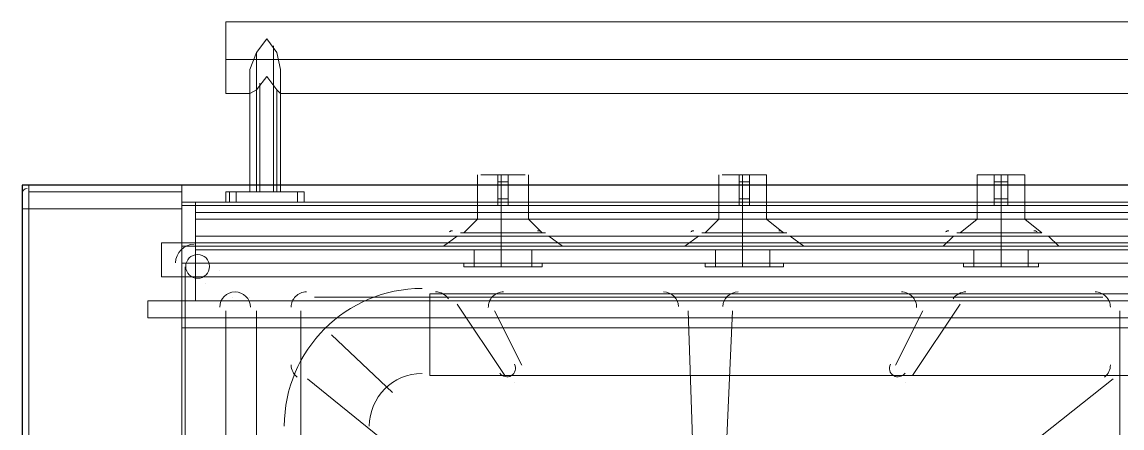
# Model space of a CAD drawing. Header units: millimetres. Extents: x -5841 to 140562, y 1006 to 102310.
# Drawn here: x 98995.6 to 99338, y 15191.3 to 15317.7 of the extents above; entities that cross this region are included whole.
import ezdxf

# ---------------------------------------------------------------- set-up
doc = ezdxf.new("R2010")
doc.units = ezdxf.units.MM
doc.header["$LTSCALE"] = 10
doc.layers.add('PDF18_1-EeAa_3D-01', color=7, linetype='Continuous')
doc.layers.add('PDF18_1-Electrical_App-01', color=7, linetype='Continuous')

msp = doc.modelspace()

# ---------------------------------------------------------------- linework, layer by layer
at = {"layer": 'PDF18_1-EeAa_3D-01', "lineweight": 0}
for points in [[(99059.08144, 15295.4769), (99059.08144, 15296.5352), (99059.08144, 15300.76843), (99059.08144, 15306.05996), (99059.08144, 15312.4098), (99059.08144, 15315.58472), (99059.08144, 15317.70133), (99059.08144, 15315.58472), (99059.08144, 15312.4098), (99059.08144, 15306.05996), (99059.08144, 15300.76843), (99059.08144, 15296.5352)], [(99066.48959, 15264.78601), (99066.48959, 15302.88504), (99066.48959, 15297.59351), (99066.48959, 15295.4769)], [(99076.01434, 15302.88504), (99076.01434, 15264.78601), (99076.01434, 15295.4769), (99076.01434, 15297.59351)], [(99045.32346, 14701.76693), (99045.32346, 15266.90262), (98995.58305, 15266.90262), (98995.58305, 14701.76693)], [(99146.92088, 15270.07754), (99146.92088, 15260.55278), (99143.74596, 15260.55278), (99143.74596, 15270.07754), (99138.45443, 15270.07754), (99142.68766, 15270.07754), (99147.97919, 15270.07754), (99152.21242, 15270.07754)], [(99143.74596, 15270.07754), (99138.45443, 15270.07754), (99142.68766, 15270.07754), (99147.97919, 15270.07754), (99152.21242, 15270.07754), (99146.92088, 15270.07754), (99151.15411, 15270.07754), (99152.21242, 15270.07754), (99147.97919, 15270.07754), (99142.68766, 15270.07754), (99138.45443, 15270.07754), (99143.74596, 15270.07754), (99146.92088, 15270.07754), (99146.92088, 15269.01923), (99146.92088, 15265.84431), (99146.92088, 15261.61109), (99146.92088, 15260.55278), (99143.74596, 15260.55278), (99143.74596, 15261.61109), (99143.74596, 15265.84431), (99143.74596, 15269.01923)], [(99142.68766, 15270.07754), (99144.80427, 15270.07754), (99146.92088, 15270.07754), (99147.97919, 15270.07754), (99146.92088, 15270.07754), (99144.80427, 15270.07754)], [(99147.97919, 15270.07754), (99146.92088, 15270.07754), (99144.80427, 15270.07754), (99142.68766, 15270.07754), (99144.80427, 15270.07754), (99146.92088, 15270.07754)], [(99222.06065, 15270.07754), (99222.06065, 15260.55278), (99218.88573, 15260.55278), (99218.88573, 15270.07754), (99213.59419, 15270.07754), (99216.76911, 15270.07754), (99223.11895, 15270.07754), (99227.35218, 15270.07754)], [(99218.88573, 15270.07754), (99213.59419, 15270.07754), (99217.82742, 15270.07754), (99223.11895, 15270.07754), (99227.35218, 15270.07754), (99226.29387, 15270.07754), (99222.06065, 15270.07754), (99226.29387, 15270.07754), (99227.35218, 15270.07754), (99223.11895, 15270.07754), (99217.82742, 15270.07754), (99213.59419, 15270.07754), (99218.88573, 15270.07754), (99222.06065, 15270.07754), (99222.06065, 15269.01923), (99222.06065, 15265.84431), (99222.06065, 15261.61109), (99222.06065, 15260.55278), (99218.88573, 15260.55278), (99218.88573, 15261.61109), (99218.88573, 15265.84431), (99218.88573, 15269.01923)], [(99217.82742, 15270.07754), (99219.94403, 15270.07754), (99222.06065, 15270.07754), (99223.11895, 15270.07754), (99222.06065, 15270.07754), (99219.94403, 15270.07754)], [(99223.11895, 15270.07754), (99222.06065, 15270.07754), (99219.94403, 15270.07754), (99217.82742, 15270.07754), (99219.94403, 15270.07754), (99222.06065, 15270.07754)], [(99302.49194, 15270.07754), (99302.49194, 15260.55278), (99298.25872, 15260.55278), (99298.25872, 15270.07754), (99294.02549, 15270.07754), (99292.96718, 15270.07754), (99297.20041, 15270.07754), (99303.55025, 15270.07754), (99307.78348, 15270.07754), (99306.72517, 15270.07754)], [(99298.25872, 15270.07754), (99294.02549, 15270.07754), (99292.96718, 15270.07754), (99297.20041, 15270.07754), (99303.55025, 15270.07754), (99307.78348, 15270.07754), (99306.72517, 15270.07754), (99302.49194, 15270.07754), (99306.72517, 15270.07754), (99303.55025, 15270.07754), (99297.20041, 15270.07754), (99292.96718, 15270.07754), (99294.02549, 15270.07754), (99298.25872, 15270.07754), (99302.49194, 15270.07754), (99302.49194, 15269.01923), (99302.49194, 15265.84431), (99302.49194, 15261.61109), (99302.49194, 15260.55278), (99298.25872, 15260.55278), (99298.25872, 15261.61109), (99298.25872, 15265.84431), (99298.25872, 15269.01923)], [(99297.20041, 15270.07754), (99298.25872, 15270.07754), (99300.37533, 15270.07754), (99302.49194, 15270.07754), (99303.55025, 15270.07754), (99302.49194, 15270.07754), (99300.37533, 15270.07754), (99298.25872, 15270.07754)], [(99303.55025, 15270.07754), (99302.49194, 15270.07754), (99300.37533, 15270.07754), (99298.25872, 15270.07754), (99297.20041, 15270.07754), (99298.25872, 15270.07754), (99300.37533, 15270.07754), (99302.49194, 15270.07754)], [(99081.30588, 15261.61109), (99062.25636, 15261.61109), (99062.25636, 15264.78601), (99060.13975, 15264.78601), (99059.08144, 15264.78601), (99060.13975, 15264.78601), (99062.25636, 15264.78601), (99081.30588, 15264.78601), (99081.30588, 15261.61109), (99083.42249, 15261.61109), (99083.42249, 15264.78601), (99081.30588, 15264.78601), (99062.25636, 15264.78601), (99062.25636, 15261.61109), (99060.13975, 15261.61109), (99059.08144, 15261.61109), (99059.08144, 15264.78601), (99059.08144, 15261.61109), (99060.13975, 15261.61109), (99062.25636, 15261.61109), (99081.30588, 15261.61109), (99081.30588, 15264.78601), (99083.42249, 15264.78601), (99083.42249, 15261.61109)], [(99060.13975, 15261.61109), (99060.13975, 15264.78601)], [(99066.48959, 15264.78601), (99067.54789, 15264.78601), (99068.6062, 15264.78601), (99069.66451, 15264.78601), (99070.72281, 15264.78601), (99071.78112, 15264.78601), (99072.83943, 15264.78601), (99073.89773, 15264.78601), (99074.95604, 15264.78601), (99076.01434, 15264.78601), (99074.95604, 15264.78601), (99073.89773, 15264.78601), (99072.83943, 15264.78601), (99071.78112, 15264.78601), (99070.72281, 15264.78601), (99069.66451, 15264.78601), (99068.6062, 15264.78601), (99067.54789, 15264.78601)], [(99049.55668, 15261.61109), (99049.55668, 15230.9202), (99940.65078, 15230.9202), (99049.55668, 15230.9202), (99049.55668, 15246.7948), (99940.65078, 15246.7948), (99940.65078, 15230.9202), (99940.65078, 15261.61109)], [(99389.27308, 15261.61109), (99389.27308, 15260.55278), (99049.55668, 15260.55278), (99049.55668, 15261.61109)], [(99137.39612, 15256.31955), (99139.51274, 15256.31955), (99144.80427, 15256.31955), (99150.0958, 15256.31955), (99153.27072, 15256.31955), (99150.0958, 15256.31955), (99144.80427, 15256.31955), (99139.51274, 15256.31955)], [(99144.80427, 15252.08633), (99144.80427, 15256.31955)], [(99212.53589, 15256.31955), (99214.6525, 15256.31955), (99219.94403, 15256.31955), (99225.23557, 15256.31955), (99227.35218, 15256.31955), (99225.23557, 15256.31955), (99219.94403, 15256.31955), (99214.6525, 15256.31955)], [(99219.94403, 15252.08633), (99219.94403, 15256.31955)], [(99292.96718, 15256.31955), (99295.0838, 15256.31955), (99300.37533, 15256.31955), (99305.66686, 15256.31955), (99307.78348, 15256.31955), (99305.66686, 15256.31955), (99300.37533, 15256.31955), (99295.0838, 15256.31955)], [(99300.37533, 15252.08633), (99300.37533, 15256.31955)], [(99159.62056, 15251.02802), (99157.50395, 15251.02802), (99152.21242, 15251.02802), (99144.80427, 15251.02802), (99138.45443, 15251.02802), (99133.1629, 15251.02802), (99131.04628, 15251.02802), (99133.1629, 15251.02802), (99138.45443, 15251.02802), (99144.80427, 15251.02802), (99152.21242, 15251.02802), (99157.50395, 15251.02802)], [(99131.04628, 15251.02802), (99133.1629, 15251.02802), (99138.45443, 15251.02802), (99144.80427, 15251.02802), (99152.21242, 15251.02802), (99157.50395, 15251.02802), (99159.62056, 15251.02802), (99157.50395, 15251.02802), (99152.21242, 15251.02802), (99144.80427, 15251.02802), (99138.45443, 15251.02802), (99133.1629, 15251.02802)], [(99158.56225, 15252.08633), (99156.44564, 15252.08633), (99152.21242, 15252.08633), (99144.80427, 15252.08633), (99138.45443, 15252.08633), (99134.2212, 15252.08633), (99132.10459, 15252.08633), (99134.2212, 15252.08633), (99138.45443, 15252.08633), (99144.80427, 15252.08633), (99152.21242, 15252.08633), (99156.44564, 15252.08633)], [(99133.1629, 15252.08633), (99134.2212, 15252.08633), (99139.51274, 15252.08633), (99144.80427, 15252.08633), (99151.15411, 15252.08633), (99155.38734, 15252.08633), (99157.50395, 15252.08633), (99155.38734, 15252.08633), (99151.15411, 15252.08633), (99144.80427, 15252.08633), (99139.51274, 15252.08633), (99134.2212, 15252.08633), (99133.1629, 15252.08633), (99134.2212, 15252.08633), (99139.51274, 15252.08633), (99144.80427, 15252.08633), (99151.15411, 15252.08633), (99156.44564, 15252.08633), (99157.50395, 15252.08633), (99156.44564, 15252.08633), (99151.15411, 15252.08633), (99144.80427, 15252.08633), (99139.51274, 15252.08633), (99134.2212, 15252.08633)], [(99144.80427, 15251.02802), (99144.80427, 15252.08633)], [(99144.80427, 15247.8531), (99144.80427, 15251.02802)], [(99234.76033, 15251.02802), (99232.64371, 15251.02802), (99227.35218, 15251.02802), (99219.94403, 15251.02802), (99212.53589, 15251.02802), (99207.24436, 15251.02802), (99206.18605, 15251.02802), (99207.24436, 15251.02802), (99212.53589, 15251.02802), (99219.94403, 15251.02802), (99227.35218, 15251.02802), (99232.64371, 15251.02802)], [(99206.18605, 15251.02802), (99208.30266, 15251.02802), (99213.59419, 15251.02802), (99219.94403, 15251.02802), (99227.35218, 15251.02802), (99232.64371, 15251.02802), (99234.76033, 15251.02802), (99232.64371, 15251.02802), (99227.35218, 15251.02802), (99219.94403, 15251.02802), (99213.59419, 15251.02802), (99208.30266, 15251.02802)], [(99233.70202, 15252.08633), (99231.58541, 15252.08633), (99227.35218, 15252.08633), (99219.94403, 15252.08633), (99213.59419, 15252.08633), (99208.30266, 15252.08633), (99207.24436, 15252.08633), (99208.30266, 15252.08633), (99213.59419, 15252.08633), (99219.94403, 15252.08633), (99227.35218, 15252.08633), (99231.58541, 15252.08633)], [(99208.30266, 15252.08633), (99209.36097, 15252.08633), (99214.6525, 15252.08633), (99219.94403, 15252.08633), (99226.29387, 15252.08633), (99230.5271, 15252.08633), (99232.64371, 15252.08633), (99230.5271, 15252.08633), (99226.29387, 15252.08633), (99219.94403, 15252.08633), (99214.6525, 15252.08633), (99209.36097, 15252.08633), (99208.30266, 15252.08633), (99209.36097, 15252.08633), (99213.59419, 15252.08633), (99219.94403, 15252.08633), (99226.29387, 15252.08633), (99230.5271, 15252.08633), (99232.64371, 15252.08633), (99230.5271, 15252.08633), (99226.29387, 15252.08633), (99219.94403, 15252.08633), (99213.59419, 15252.08633), (99209.36097, 15252.08633)], [(99219.94403, 15251.02802), (99219.94403, 15252.08633)], [(99219.94403, 15247.8531), (99219.94403, 15251.02802)], [(99315.19162, 15251.02802), (99313.07501, 15251.02802), (99307.78348, 15251.02802), (99300.37533, 15251.02802), (99292.96718, 15251.02802), (99287.67565, 15251.02802), (99285.55904, 15251.02802), (99287.67565, 15251.02802), (99292.96718, 15251.02802), (99300.37533, 15251.02802), (99307.78348, 15251.02802), (99313.07501, 15251.02802)], [(99313.07501, 15252.08633), (99312.0167, 15252.08633), (99306.72517, 15252.08633), (99300.37533, 15252.08633), (99294.02549, 15252.08633), (99288.73396, 15252.08633), (99286.61735, 15252.08633), (99288.73396, 15252.08633), (99294.02549, 15252.08633), (99300.37533, 15252.08633), (99306.72517, 15252.08633), (99312.0167, 15252.08633)], [(99286.61735, 15251.02802), (99288.73396, 15251.02802), (99292.96718, 15251.02802), (99300.37533, 15251.02802), (99307.78348, 15251.02802), (99312.0167, 15251.02802), (99314.13332, 15251.02802), (99312.0167, 15251.02802), (99307.78348, 15251.02802), (99300.37533, 15251.02802), (99292.96718, 15251.02802), (99288.73396, 15251.02802)], [(99287.67565, 15252.08633), (99289.79227, 15252.08633), (99294.02549, 15252.08633), (99300.37533, 15252.08633), (99306.72517, 15252.08633), (99310.9584, 15252.08633), (99312.0167, 15252.08633), (99310.9584, 15252.08633), (99306.72517, 15252.08633), (99300.37533, 15252.08633), (99294.02549, 15252.08633), (99289.79227, 15252.08633), (99287.67565, 15252.08633), (99289.79227, 15252.08633), (99294.02549, 15252.08633), (99300.37533, 15252.08633), (99306.72517, 15252.08633), (99310.9584, 15252.08633), (99313.07501, 15252.08633), (99310.9584, 15252.08633), (99306.72517, 15252.08633), (99300.37533, 15252.08633), (99294.02549, 15252.08633), (99289.79227, 15252.08633)], [(99300.37533, 15251.02802), (99300.37533, 15252.08633)], [(99300.37533, 15247.8531), (99300.37533, 15251.02802)], [(99038.97362, 15248.91141), (99951.23385, 15248.91141), (99951.23385, 15238.32834), (99038.97362, 15238.32834)], [(99951.23385, 15248.91141), (99951.23385, 15238.32834), (99038.97362, 15238.32834), (99038.97362, 15248.91141)], [(99944.88401, 15248.91141), (99045.32346, 15248.91141)], [(99163.85379, 15247.8531), (99162.79548, 15247.8531), (99158.56225, 15247.8531), (99152.21242, 15247.8531), (99144.80427, 15247.8531), (99138.45443, 15247.8531), (99132.10459, 15247.8531), (99127.87137, 15247.8531), (99126.81306, 15247.8531), (99127.87137, 15247.8531), (99132.10459, 15247.8531), (99138.45443, 15247.8531), (99144.80427, 15247.8531), (99152.21242, 15247.8531), (99158.56225, 15247.8531), (99162.79548, 15247.8531), (99163.85379, 15247.8531), (99161.73717, 15247.8531), (99158.56225, 15247.8531), (99152.21242, 15247.8531), (99144.80427, 15247.8531), (99138.45443, 15247.8531), (99132.10459, 15247.8531), (99127.87137, 15247.8531), (99126.81306, 15247.8531), (99127.87137, 15247.8531), (99132.10459, 15247.8531), (99138.45443, 15247.8531), (99144.80427, 15247.8531), (99152.21242, 15247.8531), (99158.56225, 15247.8531), (99161.73717, 15247.8531)], [(99163.85379, 15246.7948), (99160.67887, 15246.7948), (99154.32903, 15246.7948), (99144.80427, 15246.7948), (99136.33782, 15246.7948), (99129.98798, 15246.7948), (99126.81306, 15246.7948), (99129.98798, 15246.7948), (99136.33782, 15246.7948), (99144.80427, 15246.7948), (99154.32903, 15246.7948), (99160.67887, 15246.7948)], [(99126.81306, 15246.7948), (99127.87137, 15246.7948), (99132.10459, 15246.7948), (99138.45443, 15246.7948), (99144.80427, 15246.7948), (99152.21242, 15246.7948), (99158.56225, 15246.7948), (99162.79548, 15246.7948), (99163.85379, 15246.7948), (99162.79548, 15246.7948), (99158.56225, 15246.7948), (99152.21242, 15246.7948), (99144.80427, 15246.7948), (99138.45443, 15246.7948), (99132.10459, 15246.7948), (99127.87137, 15246.7948)], [(99154.32903, 15246.7948), (99151.15411, 15246.7948), (99144.80427, 15246.7948), (99139.51274, 15246.7948), (99136.33782, 15246.7948), (99139.51274, 15246.7948), (99144.80427, 15246.7948), (99151.15411, 15246.7948)], [(99144.80427, 15246.7948), (99144.80427, 15247.8531)], [(99144.80427, 15241.50326), (99144.80427, 15246.7948)], [(99238.99355, 15247.8531), (99237.93524, 15247.8531), (99233.70202, 15247.8531), (99227.35218, 15247.8531), (99219.94403, 15247.8531), (99213.59419, 15247.8531), (99207.24436, 15247.8531), (99203.01113, 15247.8531), (99201.95282, 15247.8531), (99203.01113, 15247.8531), (99207.24436, 15247.8531), (99213.59419, 15247.8531), (99219.94403, 15247.8531), (99227.35218, 15247.8531), (99233.70202, 15247.8531), (99237.93524, 15247.8531), (99238.99355, 15247.8531), (99236.87694, 15247.8531), (99233.70202, 15247.8531), (99227.35218, 15247.8531), (99219.94403, 15247.8531), (99213.59419, 15247.8531), (99207.24436, 15247.8531), (99203.01113, 15247.8531), (99201.95282, 15247.8531), (99203.01113, 15247.8531), (99207.24436, 15247.8531), (99213.59419, 15247.8531), (99219.94403, 15247.8531), (99227.35218, 15247.8531), (99233.70202, 15247.8531), (99236.87694, 15247.8531)], [(99237.93524, 15246.7948), (99235.81863, 15246.7948), (99229.46879, 15246.7948), (99219.94403, 15246.7948), (99211.47758, 15246.7948), (99205.12774, 15246.7948), (99201.95282, 15246.7948), (99205.12774, 15246.7948), (99211.47758, 15246.7948), (99219.94403, 15246.7948), (99229.46879, 15246.7948), (99235.81863, 15246.7948)], [(99201.95282, 15246.7948), (99203.01113, 15246.7948), (99207.24436, 15246.7948), (99213.59419, 15246.7948), (99219.94403, 15246.7948), (99227.35218, 15246.7948), (99233.70202, 15246.7948), (99236.87694, 15246.7948), (99238.99355, 15246.7948), (99236.87694, 15246.7948), (99233.70202, 15246.7948), (99227.35218, 15246.7948), (99219.94403, 15246.7948), (99213.59419, 15246.7948), (99207.24436, 15246.7948), (99203.01113, 15246.7948)], [(99228.41049, 15246.7948), (99226.29387, 15246.7948), (99219.94403, 15246.7948), (99214.6525, 15246.7948), (99211.47758, 15246.7948), (99214.6525, 15246.7948), (99219.94403, 15246.7948), (99226.29387, 15246.7948)], [(99219.94403, 15246.7948), (99219.94403, 15247.8531)], [(99219.94403, 15241.50326), (99219.94403, 15246.7948)], [(99318.36654, 15247.8531), (99317.30824, 15247.8531), (99313.07501, 15247.8531), (99307.78348, 15247.8531), (99300.37533, 15247.8531), (99292.96718, 15247.8531), (99287.67565, 15247.8531), (99283.44243, 15247.8531), (99281.32581, 15247.8531), (99283.44243, 15247.8531), (99287.67565, 15247.8531), (99292.96718, 15247.8531), (99300.37533, 15247.8531), (99307.78348, 15247.8531), (99313.07501, 15247.8531), (99317.30824, 15247.8531), (99318.36654, 15247.8531), (99317.30824, 15247.8531), (99313.07501, 15247.8531), (99307.78348, 15247.8531), (99300.37533, 15247.8531), (99292.96718, 15247.8531), (99287.67565, 15247.8531), (99283.44243, 15247.8531), (99282.38412, 15247.8531), (99283.44243, 15247.8531), (99287.67565, 15247.8531), (99292.96718, 15247.8531), (99300.37533, 15247.8531), (99307.78348, 15247.8531), (99313.07501, 15247.8531), (99317.30824, 15247.8531)], [(99281.32581, 15247.8531), (99283.44243, 15247.8531), (99287.67565, 15247.8531), (99292.96718, 15247.8531), (99300.37533, 15247.8531), (99307.78348, 15247.8531), (99313.07501, 15247.8531), (99317.30824, 15247.8531), (99318.36654, 15247.8531), (99317.30824, 15247.8531), (99313.07501, 15247.8531), (99307.78348, 15247.8531), (99300.37533, 15247.8531), (99292.96718, 15247.8531), (99287.67565, 15247.8531), (99283.44243, 15247.8531)], [(99318.36654, 15246.7948), (99316.24993, 15246.7948), (99308.84178, 15246.7948), (99300.37533, 15246.7948), (99290.85057, 15246.7948), (99284.50073, 15246.7948), (99282.38412, 15246.7948), (99284.50073, 15246.7948), (99290.85057, 15246.7948), (99300.37533, 15246.7948), (99308.84178, 15246.7948), (99316.24993, 15246.7948)], [(99282.38412, 15246.7948), (99283.44243, 15246.7948), (99287.67565, 15246.7948), (99292.96718, 15246.7948), (99300.37533, 15246.7948), (99307.78348, 15246.7948), (99313.07501, 15246.7948), (99317.30824, 15246.7948), (99318.36654, 15246.7948), (99317.30824, 15246.7948), (99313.07501, 15246.7948), (99307.78348, 15246.7948), (99300.37533, 15246.7948), (99292.96718, 15246.7948), (99287.67565, 15246.7948), (99283.44243, 15246.7948)], [(99308.84178, 15246.7948), (99306.72517, 15246.7948), (99300.37533, 15246.7948), (99294.02549, 15246.7948), (99291.90888, 15246.7948), (99294.02549, 15246.7948), (99300.37533, 15246.7948), (99306.72517, 15246.7948)], [(99300.37533, 15246.7948), (99300.37533, 15247.8531)], [(99300.37533, 15241.50326), (99300.37533, 15246.7948)], [(99133.1629, 15242.56157), (99135.27951, 15242.56157), (99139.51274, 15242.56157), (99144.80427, 15242.56157), (99151.15411, 15242.56157), (99155.38734, 15242.56157), (99157.50395, 15242.56157), (99155.38734, 15242.56157), (99151.15411, 15242.56157), (99144.80427, 15242.56157), (99139.51274, 15242.56157), (99135.27951, 15242.56157)], [(99133.1629, 15241.50326), (99135.27951, 15241.50326), (99139.51274, 15241.50326), (99144.80427, 15241.50326), (99151.15411, 15241.50326), (99155.38734, 15241.50326), (99157.50395, 15241.50326), (99155.38734, 15241.50326), (99151.15411, 15241.50326), (99144.80427, 15241.50326), (99139.51274, 15241.50326), (99135.27951, 15241.50326)], [(99154.32903, 15241.50326), (99151.15411, 15241.50326), (99144.80427, 15241.50326), (99139.51274, 15241.50326), (99136.33782, 15241.50326), (99139.51274, 15241.50326), (99144.80427, 15241.50326), (99151.15411, 15241.50326)], [(99144.80427, 15242.56157), (99144.80427, 15241.50326)], [(99208.30266, 15242.56157), (99210.41927, 15242.56157), (99214.6525, 15242.56157), (99219.94403, 15242.56157), (99226.29387, 15242.56157), (99230.5271, 15242.56157), (99232.64371, 15242.56157), (99230.5271, 15242.56157), (99226.29387, 15242.56157), (99219.94403, 15242.56157), (99214.6525, 15242.56157), (99210.41927, 15242.56157)], [(99208.30266, 15241.50326), (99210.41927, 15241.50326), (99214.6525, 15241.50326), (99219.94403, 15241.50326), (99226.29387, 15241.50326), (99230.5271, 15241.50326), (99232.64371, 15241.50326), (99230.5271, 15241.50326), (99226.29387, 15241.50326), (99219.94403, 15241.50326), (99214.6525, 15241.50326), (99210.41927, 15241.50326)], [(99228.41049, 15241.50326), (99226.29387, 15241.50326), (99219.94403, 15241.50326), (99214.6525, 15241.50326), (99211.47758, 15241.50326), (99214.6525, 15241.50326), (99219.94403, 15241.50326), (99226.29387, 15241.50326)], [(99219.94403, 15242.56157), (99219.94403, 15241.50326)], [(99288.73396, 15242.56157), (99289.79227, 15242.56157), (99294.02549, 15242.56157), (99300.37533, 15242.56157), (99306.72517, 15242.56157), (99310.9584, 15242.56157), (99312.0167, 15242.56157), (99310.9584, 15242.56157), (99306.72517, 15242.56157), (99300.37533, 15242.56157), (99294.02549, 15242.56157), (99289.79227, 15242.56157)], [(99288.73396, 15241.50326), (99289.79227, 15241.50326), (99294.02549, 15241.50326), (99300.37533, 15241.50326), (99306.72517, 15241.50326), (99310.9584, 15241.50326), (99312.0167, 15241.50326), (99310.9584, 15241.50326), (99306.72517, 15241.50326), (99300.37533, 15241.50326), (99294.02549, 15241.50326), (99289.79227, 15241.50326)], [(99308.84178, 15241.50326), (99306.72517, 15241.50326), (99300.37533, 15241.50326), (99294.02549, 15241.50326), (99291.90888, 15241.50326), (99294.02549, 15241.50326), (99300.37533, 15241.50326), (99306.72517, 15241.50326)], [(99300.37533, 15242.56157), (99300.37533, 15241.50326)], [(99349.05743, 15212.92899), (99349.05743, 14720.81645), (99343.7659, 14726.10798), (99122.57983, 14726.10798), (99122.57983, 14700.70862), (99868.68594, 14700.70862), (99868.68594, 14726.10798), (99646.44157, 14726.10798), (99641.15003, 14720.81645), (99641.15003, 15212.92899), (99646.44157, 15207.63745), (99868.68594, 15207.63745), (99868.68594, 15233.03681), (99122.57983, 15233.03681), (99122.57983, 15207.63745), (99343.7659, 15207.63745)], [(99957.58369, 15230.9202), (99034.74039, 15230.9202), (99957.58369, 15230.9202), (99957.58369, 15225.62866), (99034.74039, 15225.62866), (99957.58369, 15225.62866)], [(99086.59741, 15231.9785), (99332.12453, 15231.9785), (99291.90888, 15231.9785), (99271.80105, 15231.9785), (99221.00234, 15231.9785), (99197.7196, 15231.9785), (99147.97919, 15231.9785), (99126.81306, 15231.9785)], [(99082.36418, 14708.11677), (99082.36418, 15227.74528), (99082.36418, 15209.75407), (99082.36418, 15184.35471), (99082.36418, 15119.79801), (99082.36418, 15095.45696), (99082.36418, 15030.90026), (99082.36418, 15005.50091), (99082.36418, 14980.10155), (99082.36418, 14955.7605), (99082.36418, 14930.36114), (99082.36418, 14903.90348), (99082.36418, 14839.34678), (99082.36418, 14816.06404), (99082.36418, 14751.50734), (99082.36418, 14725.04967)], [(99337.41606, 15227.74528), (99337.41606, 14708.11677), (99337.41606, 14725.04967), (99337.41606, 14751.50734), (99337.41606, 14816.06404), (99337.41606, 14839.34678), (99337.41606, 14903.90348), (99337.41606, 14930.36114), (99337.41606, 14955.7605), (99337.41606, 14980.10155), (99337.41606, 15005.50091), (99337.41606, 15030.90026), (99337.41606, 15095.45696), (99337.41606, 15119.79801), (99337.41606, 15184.35471), (99337.41606, 15209.75407)]]:
    msp.add_lwpolyline(points, close=True, dxfattribs=at)
for points in [[(99378.69001, 15317.70133), (99059.08144, 15317.70133)], [(99071.78112, 15312.4098), (99068.6062, 15308.17657), (99066.48959, 15302.88504)], [(99076.01434, 15302.88504), (99074.95604, 15308.17657), (99071.78112, 15312.4098)], [(99071.78112, 15312.4098), (99071.78112, 15312.4098)], [(99068.6062, 15308.17657), (99068.6062, 15264.78601)], [(99073.89773, 15310.29319), (99073.89773, 15264.78601)], [(99067.54789, 15306.05996), (99059.08144, 15306.05996), (99378.69001, 15306.05996), (99371.28187, 15306.05996)], [(99362.81542, 15306.05996), (99074.95604, 15306.05996)], [(99066.48959, 15302.88504), (99066.48959, 15302.88504)], [(99076.01434, 15302.88504), (99076.01434, 15302.88504)], [(99059.08144, 15295.4769), (99066.48959, 15295.4769), (99068.6062, 15296.5352), (99071.78112, 15300.76843), (99074.95604, 15296.5352), (99076.01434, 15295.4769), (99362.81542, 15295.4769)], [(99069.66451, 15298.65182), (99069.66451, 15264.78601)], [(99071.78112, 15300.76843), (99071.78112, 15300.76843)], [(99059.08144, 15295.4769), (99059.08144, 15295.4769)], [(99066.48959, 15295.4769), (99066.48959, 15295.4769)], [(99074.95604, 15296.5352), (99074.95604, 15264.78601)], [(99076.01434, 15295.4769), (99076.01434, 15295.4769)], [(99995.68272, 14688.00894), (98995.58305, 14688.00894), (98995.58305, 14686.95064), (98995.58305, 14685.89233), (98995.58305, 14668.95943), (98995.58305, 14667.90112), (98995.58305, 14666.84281), (98995.58305, 14688.00894), (98995.58305, 15259.49447), (98995.58305, 15263.7277), (98995.58305, 15264.78601), (98995.58305, 14666.84281), (98995.58305, 14688.00894), (98995.58305, 15259.49447), (98997.69966, 15259.49447), (98997.69966, 15264.78601), (98997.69966, 15266.90262)], [(99944.88401, 14701.76693), (99045.32346, 14701.76693), (98995.58305, 14701.76693), (98995.58305, 15266.90262), (99045.32346, 15266.90262), (99045.32346, 14701.76693), (99045.32346, 15242.56157), (99045.32346, 15261.61109), (99045.32346, 15260.55278), (99045.32346, 15248.91141), (99045.32346, 15247.8531), (99045.32346, 14686.95064), (99045.32346, 14688.00894), (99045.32346, 15259.49447), (98997.69966, 15259.49447), (98997.69966, 14688.00894)], [(98995.58305, 15266.90262), (98995.58305, 15266.90262)], [(98995.58305, 15266.90262), (98995.58305, 15266.90262)], [(98995.58305, 15266.90262), (98995.58305, 15266.90262)], [(99045.32346, 15259.49447), (99045.32346, 15264.78601), (99045.32346, 15266.90262), (98997.69966, 15266.90262), (99045.32346, 15266.90262), (99045.32346, 15261.61109), (99045.32346, 14701.76693), (99944.88401, 14701.76693)], [(98997.69966, 15266.90262), (98997.69966, 15266.90262)], [(98997.69966, 15266.90262), (98997.69966, 15266.90262)], [(99045.32346, 15266.90262), (99045.32346, 15266.90262)], [(99045.32346, 15266.90262), (99045.32346, 15266.90262)], [(99045.32346, 15266.90262), (99045.32346, 15266.90262)], [(99045.32346, 15266.90262), (99045.32346, 15266.90262)], [(99133.1629, 15252.08633), (99137.39612, 15256.31955), (99137.39612, 15270.07754)], [(99138.45443, 15270.07754), (99138.45443, 15270.07754)], [(99141.62935, 15270.07754), (99141.62935, 15270.07754)], [(99142.68766, 15270.07754), (99142.68766, 15270.07754)], [(99142.68766, 15270.07754), (99142.68766, 15270.07754)], [(99142.68766, 15270.07754), (99142.68766, 15270.07754)], [(99143.74596, 15270.07754), (99143.74596, 15270.07754)], [(99143.74596, 15270.07754), (99143.74596, 15270.07754)], [(99143.74596, 15270.07754), (99143.74596, 15270.07754)], [(99143.74596, 15270.07754), (99143.74596, 15270.07754)], [(99143.74596, 15267.96093), (99146.92088, 15267.96093)], [(99144.80427, 15270.07754), (99144.80427, 15256.31955), (99144.80427, 15260.55278)], [(99144.80427, 15270.07754), (99144.80427, 15270.07754)], [(99144.80427, 15270.07754), (99144.80427, 15270.07754)], [(99146.92088, 15270.07754), (99146.92088, 15270.07754)], [(99146.92088, 15270.07754), (99146.92088, 15270.07754)], [(99146.92088, 15270.07754), (99146.92088, 15270.07754)], [(99146.92088, 15270.07754), (99146.92088, 15270.07754)], [(99147.97919, 15270.07754), (99147.97919, 15270.07754)], [(99149.0375, 15270.07754), (99149.0375, 15270.07754)], [(99152.21242, 15270.07754), (99152.21242, 15270.07754)], [(99208.30266, 15252.08633), (99212.53589, 15256.31955), (99212.53589, 15270.07754)], [(99213.59419, 15270.07754), (99213.59419, 15270.07754)], [(99216.76911, 15270.07754), (99216.76911, 15270.07754)], [(99217.82742, 15270.07754), (99217.82742, 15270.07754)], [(99217.82742, 15270.07754), (99217.82742, 15270.07754)], [(99217.82742, 15270.07754), (99217.82742, 15270.07754)], [(99218.88573, 15270.07754), (99218.88573, 15270.07754)], [(99218.88573, 15270.07754), (99218.88573, 15270.07754)], [(99218.88573, 15270.07754), (99218.88573, 15270.07754)], [(99218.88573, 15270.07754), (99218.88573, 15270.07754)], [(99218.88573, 15267.96093), (99222.06065, 15267.96093)], [(99219.94403, 15270.07754), (99219.94403, 15256.31955), (99219.94403, 15260.55278)], [(99219.94403, 15270.07754), (99219.94403, 15270.07754)], [(99219.94403, 15270.07754), (99219.94403, 15270.07754)], [(99222.06065, 15270.07754), (99222.06065, 15270.07754)], [(99222.06065, 15270.07754), (99222.06065, 15270.07754)], [(99222.06065, 15270.07754), (99222.06065, 15270.07754)], [(99222.06065, 15270.07754), (99222.06065, 15270.07754)], [(99223.11895, 15270.07754), (99223.11895, 15270.07754)], [(99224.17726, 15270.07754), (99224.17726, 15270.07754)], [(99227.35218, 15270.07754), (99227.35218, 15270.07754)], [(99313.07501, 15252.08633), (99310.9584, 15252.08633), (99306.72517, 15252.08633), (99300.37533, 15252.08633), (99294.02549, 15252.08633), (99289.79227, 15252.08633), (99287.67565, 15252.08633), (99289.79227, 15252.08633), (99294.02549, 15252.08633), (99300.37533, 15252.08633), (99306.72517, 15252.08633), (99310.9584, 15252.08633), (99313.07501, 15252.08633), (99310.9584, 15252.08633), (99306.72517, 15252.08633), (99300.37533, 15252.08633), (99294.02549, 15252.08633), (99289.79227, 15252.08633), (99287.67565, 15252.08633), (99289.79227, 15252.08633), (99294.02549, 15252.08633), (99300.37533, 15252.08633), (99306.72517, 15252.08633), (99310.9584, 15252.08633), (99313.07501, 15252.08633), (99307.78348, 15256.31955), (99307.78348, 15270.07754)], [(99287.67565, 15252.08633), (99292.96718, 15256.31955), (99292.96718, 15270.07754)], [(99292.96718, 15270.07754), (99292.96718, 15270.07754)], [(99296.1421, 15270.07754), (99296.1421, 15270.07754)], [(99297.20041, 15270.07754), (99297.20041, 15270.07754)], [(99297.20041, 15270.07754), (99297.20041, 15270.07754)], [(99297.20041, 15270.07754), (99297.20041, 15270.07754)], [(99298.25872, 15270.07754), (99298.25872, 15270.07754)], [(99298.25872, 15270.07754), (99298.25872, 15270.07754)], [(99298.25872, 15270.07754), (99298.25872, 15270.07754)], [(99298.25872, 15270.07754), (99298.25872, 15270.07754)], [(99298.25872, 15267.96093), (99302.49194, 15267.96093)], [(99300.37533, 15270.07754), (99300.37533, 15256.31955), (99300.37533, 15260.55278)], [(99300.37533, 15270.07754), (99300.37533, 15270.07754)], [(99300.37533, 15270.07754), (99300.37533, 15270.07754)], [(99302.49194, 15270.07754), (99302.49194, 15270.07754)], [(99302.49194, 15270.07754), (99302.49194, 15270.07754)], [(99302.49194, 15270.07754), (99302.49194, 15270.07754)], [(99302.49194, 15270.07754), (99302.49194, 15270.07754)], [(99303.55025, 15270.07754), (99303.55025, 15270.07754)], [(99304.60856, 15270.07754), (99304.60856, 15270.07754)], [(99307.78348, 15270.07754), (99307.78348, 15270.07754)], [(98995.58305, 15265.84431), (98995.58305, 15265.84431)], [(98995.58305, 15259.49447), (98995.58305, 15264.78601), (98995.58305, 15265.84431)], [(98995.58305, 15264.78601), (98995.58305, 15264.78601)], [(98997.69966, 15264.78601), (99045.32346, 15264.78601)], [(99059.08144, 15264.78601), (99059.08144, 15264.78601)], [(99062.25636, 15264.78601), (99062.25636, 15264.78601)], [(99062.25636, 15264.78601), (99062.25636, 15264.78601)], [(99066.48959, 15264.78601), (99066.48959, 15264.78601)], [(99066.48959, 15264.78601), (99066.48959, 15264.78601)], [(99076.01434, 15264.78601), (99076.01434, 15264.78601)], [(99076.01434, 15264.78601), (99076.01434, 15264.78601)], [(99081.30588, 15264.78601), (99081.30588, 15264.78601)], [(99081.30588, 15264.78601), (99081.30588, 15264.78601)], [(99083.42249, 15264.78601), (99083.42249, 15261.61109), (99083.42249, 15264.78601)], [(99083.42249, 15264.78601), (99083.42249, 15264.78601)], [(99083.42249, 15264.78601), (99083.42249, 15264.78601)], [(99045.32346, 15261.61109), (99944.88401, 15261.61109), (99045.32346, 15261.61109)], [(99944.88401, 15261.61109), (99944.88401, 15242.56157), (99045.32346, 15242.56157), (99045.32346, 15261.61109), (99944.88401, 15261.61109), (99045.32346, 15261.61109)], [(99045.32346, 15261.61109), (99045.32346, 15261.61109)], [(99045.32346, 15261.61109), (99045.32346, 15261.61109)], [(99045.32346, 15242.56157), (99045.32346, 15222.45375), (99944.88401, 15222.45375), (99045.32346, 15222.45375), (99045.32346, 15261.61109), (99944.88401, 15261.61109), (99944.88401, 15222.45375), (99944.88401, 15242.56157)], [(99045.32346, 15261.61109), (99045.32346, 15261.61109)], [(99045.32346, 15261.61109), (99045.32346, 15261.61109)], [(99944.88401, 15260.55278), (99045.32346, 15260.55278)], [(99045.32346, 15260.55278), (99045.32346, 15260.55278)], [(99049.55668, 15256.31955), (99049.55668, 15258.43617), (99049.55668, 15260.55278), (99049.55668, 15261.61109), (99940.65078, 15261.61109), (99940.65078, 15260.55278), (99940.65078, 15258.43617), (99940.65078, 15256.31955)], [(99049.55668, 15261.61109), (99049.55668, 15261.61109)], [(99389.27308, 15261.61109), (99049.55668, 15261.61109), (99049.55668, 15251.02802), (99389.27308, 15251.02802)], [(99389.27308, 15260.55278), (99049.55668, 15260.55278), (99049.55668, 15261.61109), (99389.27308, 15261.61109)], [(99389.27308, 15261.61109), (99049.55668, 15261.61109), (99049.55668, 15260.55278), (99940.65078, 15260.55278)], [(99049.55668, 15261.61109), (99049.55668, 15261.61109)], [(99049.55668, 15261.61109), (99049.55668, 15261.61109)], [(99049.55668, 15261.61109), (99049.55668, 15261.61109)], [(99049.55668, 15261.61109), (99049.55668, 15261.61109)], [(99049.55668, 15261.61109), (99049.55668, 15261.61109)], [(99049.55668, 15260.55278), (99049.55668, 15251.02802), (99049.55668, 15260.55278), (99389.27308, 15260.55278)], [(99389.27308, 15260.55278), (99049.55668, 15260.55278), (99049.55668, 15251.02802), (99389.27308, 15251.02802)], [(99389.27308, 15260.55278), (99049.55668, 15260.55278), (99389.27308, 15260.55278)], [(99049.55668, 15260.55278), (99049.55668, 15260.55278)], [(99049.55668, 15260.55278), (99049.55668, 15260.55278)], [(99049.55668, 15260.55278), (99049.55668, 15260.55278)], [(99049.55668, 15260.55278), (99049.55668, 15260.55278)], [(99049.55668, 15260.55278), (99049.55668, 15260.55278)], [(99059.08144, 15261.61109), (99059.08144, 15261.61109)], [(99062.25636, 15261.61109), (99062.25636, 15261.61109)], [(99062.25636, 15261.61109), (99062.25636, 15261.61109)], [(99081.30588, 15261.61109), (99081.30588, 15261.61109)], [(99081.30588, 15261.61109), (99081.30588, 15261.61109)], [(99083.42249, 15261.61109), (99083.42249, 15261.61109)], [(99083.42249, 15261.61109), (99083.42249, 15261.61109)], [(99143.74596, 15262.66939), (99146.92088, 15262.66939)], [(99143.74596, 15260.55278), (99143.74596, 15260.55278)], [(99143.74596, 15260.55278), (99143.74596, 15260.55278)], [(99143.74596, 15260.55278), (99143.74596, 15260.55278)], [(99146.92088, 15260.55278), (99146.92088, 15260.55278)], [(99146.92088, 15260.55278), (99146.92088, 15260.55278)], [(99146.92088, 15260.55278), (99146.92088, 15260.55278)], [(99218.88573, 15262.66939), (99222.06065, 15262.66939)], [(99218.88573, 15260.55278), (99218.88573, 15260.55278)], [(99218.88573, 15260.55278), (99218.88573, 15260.55278)], [(99218.88573, 15260.55278), (99218.88573, 15260.55278)], [(99222.06065, 15260.55278), (99222.06065, 15260.55278)], [(99222.06065, 15260.55278), (99222.06065, 15260.55278)], [(99222.06065, 15260.55278), (99222.06065, 15260.55278)], [(99298.25872, 15262.66939), (99302.49194, 15262.66939)], [(99298.25872, 15260.55278), (99298.25872, 15260.55278)], [(99298.25872, 15260.55278), (99298.25872, 15260.55278)], [(99298.25872, 15260.55278), (99298.25872, 15260.55278)], [(99302.49194, 15260.55278), (99302.49194, 15260.55278)], [(99302.49194, 15260.55278), (99302.49194, 15260.55278)], [(99302.49194, 15260.55278), (99302.49194, 15260.55278)], [(98995.58305, 15259.49447), (98995.58305, 15259.49447)], [(98995.58305, 15259.49447), (98995.58305, 15259.49447)], [(98997.69966, 15259.49447), (98997.69966, 15259.49447)], [(99045.32346, 15259.49447), (99045.32346, 15259.49447)], [(99940.65078, 15258.43617), (99049.55668, 15258.43617)], [(99049.55668, 15246.7948), (99049.55668, 15256.31955), (99940.65078, 15256.31955), (99940.65078, 15246.7948)], [(99049.55668, 15256.31955), (99049.55668, 15256.31955)], [(99144.80427, 15256.31955), (99144.80427, 15256.31955)], [(99219.94403, 15256.31955), (99219.94403, 15256.31955)], [(99300.37533, 15256.31955), (99300.37533, 15256.31955)], [(99389.27308, 15251.02802), (99049.55668, 15251.02802), (99389.27308, 15251.02802)], [(99049.55668, 15251.02802), (99049.55668, 15251.02802)], [(99049.55668, 15251.02802), (99049.55668, 15251.02802)], [(99049.55668, 15251.02802), (99049.55668, 15251.02802)], [(99126.81306, 15247.8531), (99127.87137, 15247.8531), (99132.10459, 15247.8531), (99138.45443, 15247.8531), (99144.80427, 15247.8531), (99152.21242, 15247.8531), (99158.56225, 15247.8531), (99162.79548, 15247.8531), (99163.85379, 15247.8531), (99162.79548, 15247.8531), (99158.56225, 15247.8531), (99152.21242, 15247.8531), (99144.80427, 15247.8531), (99138.45443, 15247.8531), (99132.10459, 15247.8531), (99127.87137, 15247.8531), (99126.81306, 15247.8531), (99131.04628, 15251.02802)], [(99133.1629, 15252.08633), (99133.1629, 15252.08633)], [(99144.80427, 15252.08633), (99144.80427, 15252.08633)], [(99144.80427, 15252.08633), (99144.80427, 15252.08633)], [(99144.80427, 15252.08633), (99144.80427, 15252.08633)], [(99144.80427, 15252.08633), (99144.80427, 15252.08633)], [(99144.80427, 15251.02802), (99144.80427, 15251.02802)], [(99157.50395, 15252.08633), (99157.50395, 15252.08633)], [(99159.62056, 15251.02802), (99163.85379, 15247.8531)], [(99201.95282, 15247.8531), (99203.01113, 15247.8531), (99207.24436, 15247.8531), (99213.59419, 15247.8531), (99219.94403, 15247.8531), (99227.35218, 15247.8531), (99233.70202, 15247.8531), (99236.87694, 15247.8531), (99238.99355, 15247.8531), (99236.87694, 15247.8531), (99233.70202, 15247.8531), (99227.35218, 15247.8531), (99219.94403, 15247.8531), (99213.59419, 15247.8531), (99207.24436, 15247.8531), (99203.01113, 15247.8531), (99201.95282, 15247.8531), (99206.18605, 15251.02802)], [(99208.30266, 15252.08633), (99208.30266, 15252.08633)], [(99219.94403, 15252.08633), (99219.94403, 15252.08633)], [(99219.94403, 15252.08633), (99219.94403, 15252.08633)], [(99219.94403, 15252.08633), (99219.94403, 15252.08633)], [(99219.94403, 15252.08633), (99219.94403, 15252.08633)], [(99219.94403, 15251.02802), (99219.94403, 15251.02802)], [(99232.64371, 15252.08633), (99232.64371, 15252.08633)], [(99234.76033, 15251.02802), (99238.99355, 15247.8531)], [(99285.55904, 15251.02802), (99282.38412, 15247.8531)], [(99287.67565, 15252.08633), (99287.67565, 15252.08633)], [(99300.37533, 15252.08633), (99300.37533, 15252.08633)], [(99300.37533, 15252.08633), (99300.37533, 15252.08633)], [(99300.37533, 15252.08633), (99300.37533, 15252.08633)], [(99300.37533, 15252.08633), (99300.37533, 15252.08633)], [(99300.37533, 15251.02802), (99300.37533, 15251.02802)], [(99312.0167, 15252.08633), (99312.0167, 15252.08633)], [(99315.19162, 15251.02802), (99318.36654, 15247.8531)], [(99038.97362, 15248.91141), (99038.97362, 15248.91141)], [(99038.97362, 15248.91141), (99038.97362, 15248.91141)], [(99045.32346, 15248.91141), (99045.32346, 15248.91141)], [(99944.88401, 15247.8531), (99045.32346, 15247.8531), (99944.88401, 15247.8531)], [(99045.32346, 15247.8531), (99045.32346, 15247.8531)], [(99049.55668, 15246.7948), (99049.55668, 15246.7948)], [(99051.67329, 15246.7948), (99051.67329, 15246.7948)], [(99051.67329, 15246.7948), (99345.88251, 15246.7948), (99051.67329, 15246.7948)], [(99051.67329, 15246.7948), (99051.67329, 15246.7948)], [(99126.81306, 15247.8531), (99126.81306, 15247.8531)], [(99126.81306, 15247.8531), (99126.81306, 15247.8531)], [(99136.33782, 15246.7948), (99136.33782, 15241.50326)], [(99144.80427, 15247.8531), (99144.80427, 15247.8531)], [(99144.80427, 15247.8531), (99144.80427, 15247.8531)], [(99144.80427, 15247.8531), (99144.80427, 15247.8531)], [(99144.80427, 15246.7948), (99144.80427, 15246.7948)], [(99144.80427, 15246.7948), (99144.80427, 15246.7948)], [(99154.32903, 15246.7948), (99154.32903, 15241.50326)], [(99163.85379, 15247.8531), (99163.85379, 15247.8531)], [(99163.85379, 15247.8531), (99163.85379, 15247.8531)], [(99201.95282, 15247.8531), (99201.95282, 15247.8531)], [(99201.95282, 15247.8531), (99201.95282, 15247.8531)], [(99211.47758, 15246.7948), (99211.47758, 15241.50326)], [(99219.94403, 15247.8531), (99219.94403, 15247.8531)], [(99219.94403, 15247.8531), (99219.94403, 15247.8531)], [(99219.94403, 15247.8531), (99219.94403, 15247.8531)], [(99219.94403, 15246.7948), (99219.94403, 15246.7948)], [(99219.94403, 15246.7948), (99219.94403, 15246.7948)], [(99228.41049, 15246.7948), (99228.41049, 15241.50326)], [(99237.93524, 15247.8531), (99237.93524, 15247.8531)], [(99237.93524, 15247.8531), (99237.93524, 15247.8531)], [(99282.38412, 15247.8531), (99282.38412, 15247.8531)], [(99282.38412, 15247.8531), (99282.38412, 15247.8531)], [(99291.90888, 15246.7948), (99291.90888, 15241.50326)], [(99300.37533, 15247.8531), (99300.37533, 15247.8531)], [(99300.37533, 15247.8531), (99300.37533, 15247.8531)], [(99300.37533, 15247.8531), (99300.37533, 15247.8531)], [(99300.37533, 15246.7948), (99300.37533, 15246.7948)], [(99300.37533, 15246.7948), (99300.37533, 15246.7948)], [(99308.84178, 15246.7948), (99308.84178, 15241.50326)], [(99318.36654, 15247.8531), (99318.36654, 15247.8531)], [(99318.36654, 15247.8531), (99318.36654, 15247.8531)], [(99052.7316, 15244.67818), (99052.7316, 15244.67818)], [(99045.32346, 15242.56157), (99045.32346, 15242.56157)], [(99045.32346, 15242.56157), (99944.88401, 15242.56157), (99045.32346, 15242.56157)], [(99045.32346, 15242.56157), (99045.32346, 15242.56157)], [(99046.38176, 14694.35878), (99046.38176, 15241.50326), (99046.38176, 14694.35878)], [(99046.38176, 15241.50326), (99046.38176, 15241.50326)], [(99049.55668, 15240.44496), (99049.55668, 15240.44496)], [(99049.55668, 15240.44496), (99049.55668, 15240.44496)], [(99049.55668, 15240.44496), (99049.55668, 15240.44496)], [(99056.96483, 15240.44496), (99056.96483, 15240.44496)], [(99133.1629, 15241.50326), (99133.1629, 15242.56157)], [(99133.1629, 15242.56157), (99133.1629, 15242.56157)], [(99133.1629, 15241.50326), (99133.1629, 15241.50326)], [(99144.80427, 15241.50326), (99144.80427, 15241.50326)], [(99157.50395, 15241.50326), (99157.50395, 15242.56157)], [(99208.30266, 15241.50326), (99208.30266, 15242.56157)], [(99208.30266, 15242.56157), (99208.30266, 15242.56157)], [(99208.30266, 15241.50326), (99208.30266, 15241.50326)], [(99219.94403, 15241.50326), (99219.94403, 15241.50326)], [(99232.64371, 15241.50326), (99232.64371, 15242.56157)], [(99288.73396, 15241.50326), (99288.73396, 15242.56157)], [(99288.73396, 15242.56157), (99288.73396, 15242.56157)], [(99288.73396, 15241.50326), (99288.73396, 15241.50326)], [(99300.37533, 15241.50326), (99300.37533, 15241.50326)], [(99312.0167, 15241.50326), (99312.0167, 15242.56157)], [(99038.97362, 15238.32834), (99038.97362, 15238.32834)], [(99038.97362, 15238.32834), (99038.97362, 15238.32834)], [(99052.7316, 15236.21173), (99052.7316, 15236.21173)], [(99122.57983, 15233.03681), (99122.57983, 15233.03681)], [(99034.74039, 15225.62866), (99034.74039, 15230.9202), (99034.74039, 15225.62866)], [(99034.74039, 15230.9202), (99034.74039, 15230.9202)], [(99049.55668, 15230.9202), (99049.55668, 15230.9202)], [(99061.19805, 15231.9785), (99061.19805, 15231.9785)], [(99066.48959, 15231.9785), (99066.48959, 15231.9785)], [(99086.59741, 15231.9785), (99086.59741, 15231.9785)], [(99126.81306, 15231.9785), (99126.81306, 15231.9785)], [(99126.81306, 15231.9785), (99126.81306, 15231.9785)], [(99145.86258, 15207.63745), (99131.04628, 15229.86189), (99145.86258, 15207.63745)], [(99131.04628, 15229.86189), (99131.04628, 15229.86189)], [(99131.04628, 15229.86189), (99131.04628, 15229.86189)], [(99147.97919, 15231.9785), (99147.97919, 15231.9785)], [(99147.97919, 15231.9785), (99147.97919, 15231.9785)], [(99197.7196, 15231.9785), (99197.7196, 15231.9785)], [(99197.7196, 15231.9785), (99197.7196, 15231.9785)], [(99221.00234, 15231.9785), (99221.00234, 15231.9785)], [(99221.00234, 15231.9785), (99221.00234, 15231.9785)], [(99271.80105, 15231.9785), (99271.80105, 15231.9785)], [(99271.80105, 15231.9785), (99271.80105, 15231.9785)], [(99287.67565, 15229.86189), (99272.85936, 15207.63745), (99287.67565, 15229.86189)], [(99287.67565, 15229.86189), (99287.67565, 15229.86189)], [(99287.67565, 15229.86189), (99287.67565, 15229.86189)], [(99291.90888, 15231.9785), (99291.90888, 15231.9785)], [(99291.90888, 15231.9785), (99291.90888, 15231.9785)], [(99332.12453, 15231.9785), (99332.12453, 15231.9785)], [(99332.12453, 15231.9785), (99332.12453, 15231.9785)], [(99059.08144, 15227.74528), (99059.08144, 15119.79801), (99059.08144, 15227.74528)], [(99059.08144, 15227.74528), (99059.08144, 15227.74528)], [(99059.08144, 15227.74528), (99059.08144, 15227.74528)], [(99068.6062, 15119.79801), (99068.6062, 15227.74528), (99068.6062, 15119.79801)], [(99068.6062, 15227.74528), (99068.6062, 15227.74528)], [(99082.36418, 15227.74528), (99082.36418, 15227.74528)], [(99142.68766, 15227.74528), (99151.15411, 15210.81237), (99142.68766, 15227.74528)], [(99142.68766, 15227.74528), (99142.68766, 15227.74528)], [(99142.68766, 15227.74528), (99142.68766, 15227.74528)], [(99206.18605, 15132.49769), (99203.01113, 15227.74528), (99206.18605, 15132.49769)], [(99203.01113, 15227.74528), (99203.01113, 15227.74528)], [(99203.01113, 15227.74528), (99203.01113, 15227.74528)], [(99216.76911, 15227.74528), (99212.53589, 15132.49769), (99216.76911, 15227.74528)], [(99216.76911, 15227.74528), (99216.76911, 15227.74528)], [(99216.76911, 15227.74528), (99216.76911, 15227.74528)], [(99267.56783, 15210.81237), (99276.03428, 15227.74528), (99267.56783, 15210.81237)], [(99276.03428, 15227.74528), (99276.03428, 15227.74528)], [(99276.03428, 15227.74528), (99276.03428, 15227.74528)], [(99337.41606, 15227.74528), (99337.41606, 15227.74528)], [(99034.74039, 15225.62866), (99034.74039, 15225.62866)], [(99045.32346, 15222.45375), (99045.32346, 15222.45375)], [(99110.93846, 15202.34592), (99091.88894, 15220.33713)], [(99082.36418, 15209.75407), (99082.36418, 15209.75407)], [(99082.36418, 15209.75407), (99082.36418, 15209.75407)], [(99151.15411, 15210.81237), (99151.15411, 15210.81237)], [(99151.15411, 15210.81237), (99151.15411, 15210.81237)], [(99267.56783, 15210.81237), (99267.56783, 15210.81237)], [(99337.41606, 15209.75407), (99337.41606, 15209.75407)], [(99337.41606, 15209.75407), (99337.41606, 15209.75407)], [(99084.4808, 15206.57915), (99134.2212, 15166.3635), (99084.4808, 15206.57915)], [(99084.4808, 15206.57915), (99084.4808, 15206.57915)], [(99084.4808, 15206.57915), (99084.4808, 15206.57915)], [(99122.57983, 15207.63745), (99122.57983, 15207.63745)], [(99145.86258, 15207.63745), (99145.86258, 15207.63745)], [(99149.0375, 15205.52084), (99149.0375, 15205.52084)], [(99151.15411, 15207.63745), (99151.15411, 15207.63745)], [(99267.56783, 15207.63745), (99267.56783, 15207.63745)], [(99270.74275, 15205.52084), (99270.74275, 15205.52084)], [(99272.85936, 15207.63745), (99272.85936, 15207.63745)], [(99272.85936, 15207.63745), (99272.85936, 15207.63745)], [(99284.50073, 15166.3635), (99335.29945, 15206.57915), (99284.50073, 15166.3635)], [(99335.29945, 15206.57915), (99335.29945, 15206.57915)], [(99335.29945, 15206.57915), (99335.29945, 15206.57915)]]:
    msp.add_lwpolyline(points, dxfattribs=at)
for points in [[(99156.09897, 15252.72422, -0.176325851), (99157.50395, 15252.08633), (99156.44564, 15252.08633), (99151.15411, 15252.08633), (99144.80427, 15252.08633), (99139.51274, 15252.08633), (99134.2212, 15252.08633), (99133.1629, 15252.08633), (99134.2212, 15252.08633), (99139.51274, 15252.08633), (99144.80427, 15252.08633), (99151.15411, 15252.08633), (99156.44564, 15252.08633), (99157.50395, 15252.08633), (99156.44564, 15252.08633), (99151.15411, 15252.08633), (99144.80427, 15252.08633), (99139.51274, 15252.08633), (99134.2212, 15252.08633), (99133.1629, 15252.08633), (99134.2212, 15252.08633), (99139.51274, 15252.08633), (99144.80427, 15252.08633), (99151.15411, 15252.08633), (99156.44564, 15252.08633), (99157.50395, 15252.08633), (99153.27072, 15256.31955), (99153.27072, 15270.07754)], [(99231.24197, 15252.72422, -0.176325782), (99232.64371, 15252.08633), (99230.5271, 15252.08633), (99226.29387, 15252.08633), (99219.94403, 15252.08633), (99213.59419, 15252.08633), (99209.36097, 15252.08633), (99208.30266, 15252.08633), (99209.36097, 15252.08633), (99213.59419, 15252.08633), (99219.94403, 15252.08633), (99226.29387, 15252.08633), (99230.5271, 15252.08633), (99232.64371, 15252.08633), (99231.58541, 15252.08633), (99226.29387, 15252.08633), (99219.94403, 15252.08633), (99213.59419, 15252.08633), (99209.36097, 15252.08633), (99208.30266, 15252.08633), (99209.36097, 15252.08633), (99213.59419, 15252.08633), (99219.94403, 15252.08633), (99226.29387, 15252.08633), (99231.58541, 15252.08633), (99232.64371, 15252.08633), (99227.35218, 15256.31955), (99227.35218, 15270.07754)]]:
    msp.add_lwpolyline(points, format="xyb", dxfattribs=at)
for points in [[(99049.20894, 15248.49028, 0.41421258), (99043.38897, 15242.67031, -0.41421258)], [(99066.67099, 15228.91124, 0.999999804), (99057.14623, 15228.91125, -0.999999804)], [(99084.13413, 15233.67303, 0.414213792), (99079.37234, 15228.91125, -0.414213792)], [(99128.32311, 15231.54048, 0.25163334), (99124.35153, 15233.67393, -0.25163334)], [(99145.51873, 15233.6738, 0.421447626), (99140.75692, 15228.79458, -0.421447626)], [(99200.01787, 15229.07741, 0.404026097), (99195.25743, 15233.67462, -0.404026097)], [(99218.54225, 15233.67462, 0.404026096), (99213.78181, 15229.07741, -0.404026096)], [(99274.10644, 15228.79458, 0.421447623), (99269.34461, 15233.67382, -0.421447623)], [(99289.45246, 15233.67393, 0.251658426), (99285.48062, 15231.5401, -0.251658426)], [(99334.43165, 15228.91125, 0.414213677), (99329.66986, 15233.67303, -0.414213677)], [(99079.37164, 15210.91958, 0.230861651), (99081.2023, 15207.16695, -0.230861651)], [(99144.3665, 15208.4005, 0.957301785), (99148.89861, 15211.12296, -0.957301785)], [(99265.96071, 15211.12299, 0.957301795), (99270.49229, 15208.4005, -0.957301795)], [(99332.60169, 15207.16695, 0.230861652), (99334.43234, 15210.91958, -0.230861652)]]:
    msp.add_lwpolyline(points, format="xyb", close=True, dxfattribs=at)
msp.add_circle((99050.26402, 15241.612), 3.70407, dxfattribs=at)
msp.add_circle((99050.26402, 15241.612), 3.70407, dxfattribs=at)
for centre, radius, start, end in [((98997.17092, 15264.25644), 1.58787, 90.0147775, 179.9852224), ((99129.64025, 15251.1367), 1.58752, 90.0004539, 130.0002026), ((99204.78324, 15251.1367), 1.58752, 90.0004585, 130.0001995), ((99284.15946, 15251.1367), 1.58752, 90.0004539, 130.0002034), ((99310.61817, 15251.1367), 1.58752, 49.9997981, 89.9995463), ((99120.1144, 15191.86944), 42.86142, 90.0000025, 179.9999975), ((99120.1144, 15191.86944), 16.40376, 90.0000171, 179.9999829)]:
    msp.add_arc(centre, radius, start, end, dxfattribs=at)
at = {"layer": 'PDF18_1-Electrical_App-01', "lineweight": 25}
msp.add_lwpolyline([(99995.68272, 15266.90262), (98995.58305, 15266.90262), (98995.58305, 14666.84281), (99995.68272, 14666.84281)], close=True, dxfattribs=at)

doc.saveas('drawing.dxf')
